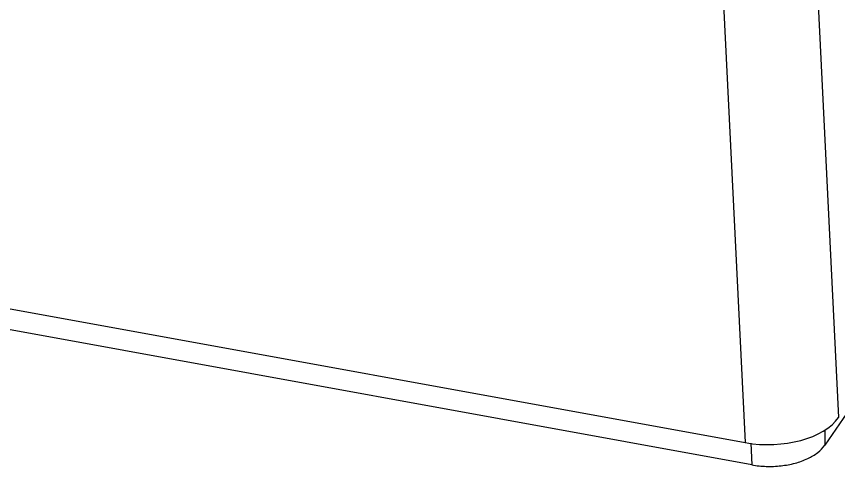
# Model space of a CAD drawing. Header units: millimetres. Extents: x 1760 to 2124, y -231 to 22.
# Drawn here: x 1869.98 to 1906.3, y -193.1 to -173.22 of the extents above; entities that cross this region are included whole.
import ezdxf

# ---------------------------------------------------------------- set-up
doc = ezdxf.new("R2010")
doc.units = ezdxf.units.MM

msp = doc.modelspace()

# ---------------------------------------------------------------- linework, layer by layer
at = {"color": 7, "linetype": 'Continuous'}
for p, q in [((1923.768, -165.742), (1905.696, -192.161)), ((1905.077, -166.17), (1906.304, -190.937)), ((1900.956, -167.276), (1902.183, -192.043)), ((1850.556, -182.641), (1902.183, -192.043)), ((1902.471, -193.026), (1850.846, -183.626)), ((1905.701, -191.476), (1905.696, -192.161)), ((1902.425, -192.07), (1902.471, -193.026))]:
    msp.add_line(p, q, dxfattribs=at)
msp.add_ellipse((1903.311, -190.39), major_axis=(3.199, 0.103), ratio=0.542951, start_param=-1.948474, end_param=-0.378363, dxfattribs=at)
at = {"color": 7, "linetype": 'Continuous', "start_tangent": (0.983822, -0.17915), "end_tangent": (0.564589, 0.825372)}
msp.add_spline([(1902.471, -193.026), (1903.109, -193.093), (1903.762, -193.066), (1904.386, -192.949), (1904.94, -192.75), (1905.387, -192.481), (1905.696, -192.161)], degree=3, dxfattribs=at)

doc.saveas('drawing.dxf')
